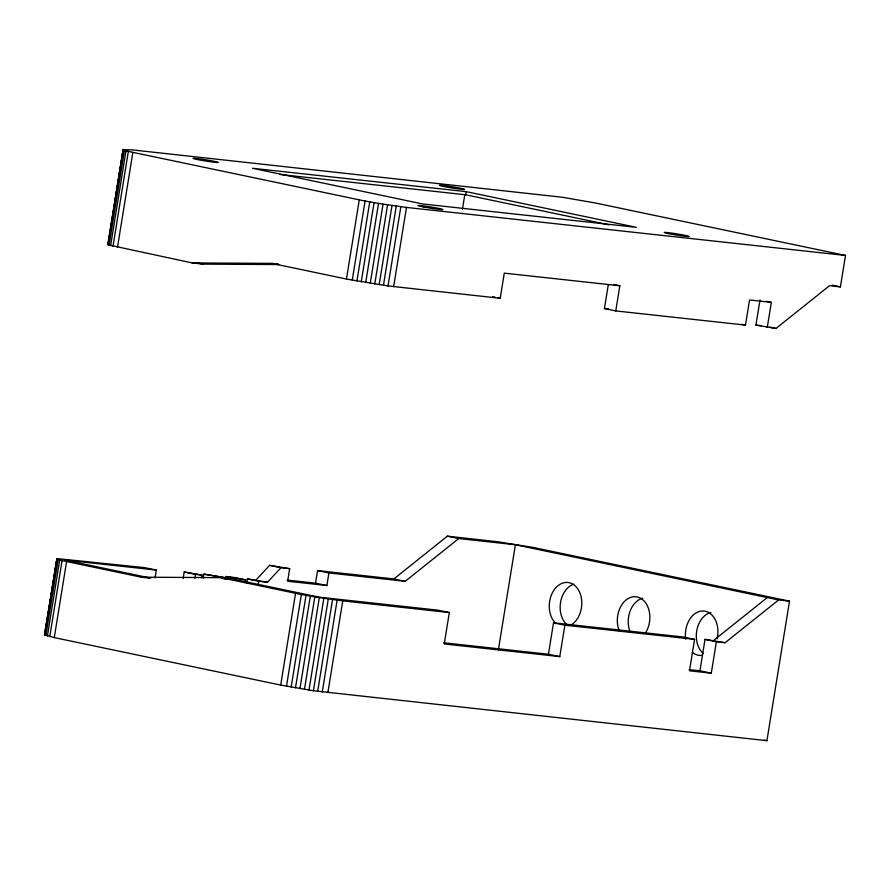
<?xml version="1.0" encoding="UTF-8"?>
<svg xmlns="http://www.w3.org/2000/svg" width="890" height="890" viewBox="0 0 890 890"><rect width="100%" height="100%" fill="white"/><g stroke="black" fill="none" stroke-linecap="round" stroke-linejoin="round"><path stroke-width="1.33" d="M287.114 580.046L315.527 583.161L317.563 570.59L393.858 578.934L447.381 536.169L497.466 541.721L533.221 547.461L789.508 601.151L766.913 740.68L313.414 690.74L280.695 685.077L54.279 637.596L44.5 634.837L57.027 558.586L144.981 567.698L156.329 570.078L155.06 577.933M278.592 264.553L203.031 264.119L192.129 262.928L108.102 244.806L123.087 149.609L131.92 149.843L562.291 197.257L595.021 202.92L845.5 255.452L840.405 286.88L829.513 285.69L775.991 328.443L755.933 325.117L760.004 299.974M57.027 558.586L44.5 634.837M123.298 149.42L107.723 244.516M44.889 635.126L56.815 558.787M108.102 244.806L123.087 149.609M45.857 635.505L58.173 559.454L57.205 559.076M109.081 245.184L124.455 150.277L123.476 149.898M47.404 635.972L59.719 559.921L58.173 559.454M110.616 245.651L125.991 150.744L124.455 150.277M49.773 636.584L62.089 560.533L59.719 559.921M112.997 246.263L128.36 151.356L125.991 150.744M54.279 637.596L66.594 561.534L62.089 560.533M117.491 247.275L132.866 152.357L128.36 151.356M183.162 578.533L184.219 571.992L202.108 575.085L201.685 577.71M194.932 578.3L195.566 574.373L202.108 575.085M203.209 578.066L203.843 574.139L223.902 577.465L203.843 574.139M225.215 579.145L225.637 576.52L234.359 577.477L245.707 579.857L245.284 582.472M246.808 582.839L247.442 578.912L267.501 582.238L280.951 567.72L289.673 568.677L287.637 581.248L326.875 585.531L328.911 572.96L405.206 581.315L458.728 538.55L515.399 544.747L778.605 599.949L789.508 601.151M258.144 585.22L258.79 581.281L267.501 582.238M280.695 685.077L295.558 593.307L220.92 577.654L141.232 577.187L66.594 561.534M608.282 284.722L604.421 308.541L615.769 310.922L619.841 285.779L504.296 273.141L500.224 298.284L388.018 285.935L346.455 279.048L359.282 199.85L132.866 152.357M286.491 686.223L301.354 594.464L295.558 593.307M352.251 280.194L365.078 200.995L359.282 199.85M291.164 687.091L306.026 595.321L301.354 594.464M356.923 281.062L369.751 201.863L365.078 200.995M295.48 687.859L310.343 596.089L306.026 595.321M361.24 281.83L374.067 202.631L369.751 201.863M299.941 688.615L314.804 596.856L310.343 596.089M365.712 282.586L378.528 203.387L374.067 202.631M304.469 689.361L319.332 597.591L342.739 600.884L449.328 612.543L444.243 643.971L559.777 656.609L564.872 625.192L694.578 639.376L689.483 670.804L711.288 673.185L716.372 641.757L725.094 642.714L778.605 599.949M370.24 283.332L383.056 204.133L406.474 207.426L845.5 255.452M308.986 690.073L323.849 598.303M374.746 284.032L387.573 204.845M313.414 690.74L328.276 598.97M379.173 284.7L392.001 205.512M317.674 691.352L332.537 599.582M383.445 285.312L396.272 206.124M322.258 691.975L337.121 600.205M388.018 285.935L400.845 206.736M327.876 692.654L342.739 600.884M393.647 286.625L406.474 207.426M462.433 209.284L464.825 194.476M279.605 174.429L465.67 194.788L466.182 191.639L636.35 227.339L422.717 203.966L252.538 168.277L466.182 191.639M498.378 649.867L515.399 544.747M443.899 642.803L548.429 654.239L553.524 622.811L683.231 636.995L694.578 639.376M615.769 310.922L745.475 325.106L749.547 299.963L771.341 302.355L767.269 327.487M689.038 669.614L699.941 670.804L705.025 639.376L725.094 642.714M256.164 579.857L269.603 565.339L289.673 568.677M713.747 640.333L767.269 597.568M192.129 262.928L271.817 263.384L278.626 264.13M223.579 578.8L231.823 578.845L319.176 597.168L437.98 610.173L449.328 612.543M604.421 308.541L608.56 308.997M755.933 325.117L760.917 325.662M156.329 570.078L64.77 560.066L150.777 578.1M245.707 579.857L225.637 576.52M220.92 577.654L231.823 578.845M141.232 577.187L149.398 578.088M378.528 203.387L383.056 204.133M314.804 596.856L319.332 597.591M465.67 194.788L608.838 224.814M832.284 285.178L840.405 286.88M766.301 301.298L771.341 302.355M613.533 284.455L619.841 285.779M769.694 327.12L775.991 328.443M741.693 324.316L745.475 325.106M492.671 296.693L495.185 297.227M497.71 297.75L500.224 298.284M271.817 263.384L346.455 279.048M197.647 262.984L203.031 264.119M447.381 536.169L458.728 538.55M705.025 639.376L716.372 641.757M393.858 578.934L405.206 581.315M317.563 570.59L328.911 572.96M553.524 622.811L564.872 625.192M269.603 565.339L280.951 567.72M315.527 583.161L326.875 585.531M699.941 670.804L711.288 673.185M247.442 578.912L258.79 581.281M184.219 571.992L195.566 574.373M548.429 654.239L559.777 656.609M764.198 740.113L766.913 740.68M703.2 653.449A22.317 16.187 -83.8 0 1 696.814 630.343A22.317 16.187 -83.8 0 1 710.843 612.498M630.209 632.134A22.317 16.187 -83.8 0 1 642.769 598.225M567.953 625.614A22.317 16.187 -83.8 0 1 560.433 603.242A22.317 16.187 -83.8 0 1 573.638 584.252M685.712 639.12A22.317 16.187 -83.8 0 1 702.7 610.963A22.317 16.187 -83.8 0 1 717.095 638.82M702.332 655.318A22.317 16.187 -83.8 0 1 692.298 652.259M619.306 630.932A22.317 16.187 -83.8 0 1 624.29 601.618A22.317 16.187 -83.8 0 1 645.862 603.164A22.317 16.187 -83.8 0 1 645.573 632.812M556.161 623.701A22.317 16.187 -83.8 0 1 554.559 589.314A22.317 16.187 -83.8 0 1 579.646 592.25A22.317 16.187 -83.8 0 1 570.379 625.37M443.309 186.411A12.749 0.623 9.2 0 0 464.246 189.492A12.749 0.623 9.2 0 0 448.527 186.188A12.749 0.623 9.2 0 0 443.309 186.411M668.39 233.614A12.749 0.623 9.2 0 0 689.016 236.595A12.749 0.623 9.2 0 0 672.584 233.225A12.749 0.623 9.2 0 0 668.39 233.614M423.874 207.025A12.749 0.623 9.2 0 0 442.909 209.573A12.749 0.623 9.2 0 0 424.196 205.99A12.749 0.623 9.2 0 0 423.874 207.025M196.979 159.466A12.749 0.623 9.2 0 0 217.917 162.547A12.749 0.623 9.2 0 0 202.197 159.243A12.749 0.623 9.2 0 0 196.979 159.466"/></g></svg>
